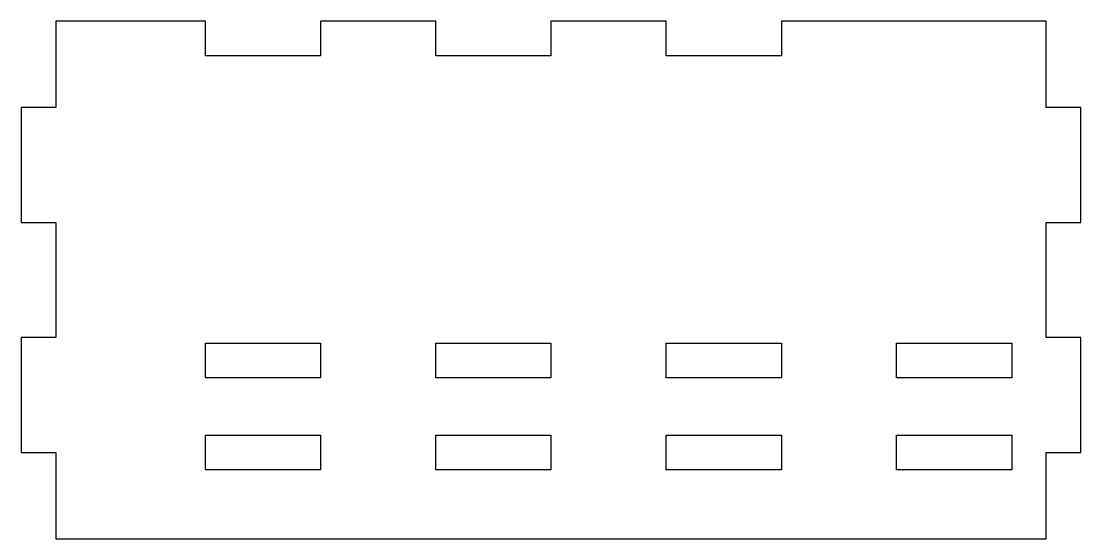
# Model space of a CAD drawing. Header units: millimetres. Extents: x -6 to 86, y 0 to 45.
import ezdxf

# ---------------------------------------------------------------- set-up
doc = ezdxf.new("R2010")
doc.units = ezdxf.units.MM
doc.layers.get('0').update_dxf_attribs({"linetype": 'CONTINUOUS'})

msp = doc.modelspace()

# ---------------------------------------------------------------- linework, layer by layer
for points in [[(83, 45), (60, 45), (60, 42), (50, 42), (50, 45), (40, 45), (40, 42), (30, 42), (30, 45), (20, 45), (20, 42), (10, 42), (10, 45), (-3, 45), (-3, 37.5), (-6, 37.5), (-6, 27.5), (-3, 27.5), (-3, 17.5), (-6, 17.5), (-6, 7.5), (-3, 7.5), (-3, 0), (83, 0), (83, 7.5), (86, 7.5), (86, 17.5), (83, 17.5), (83, 27.5), (86, 27.5), (86, 37.5), (83, 37.5)], [(20, 17), (20, 14), (10, 14), (10, 17)], [(40, 17), (40, 14), (30, 14), (30, 17)], [(60, 17), (60, 14), (50, 14), (50, 17)], [(80, 17), (80, 14), (70, 14), (70, 17)], [(20, 9), (20, 6), (10, 6), (10, 9)], [(40, 9), (40, 6), (30, 6), (30, 9)], [(60, 9), (60, 6), (50, 6), (50, 9)], [(80, 9), (80, 6), (70, 6), (70, 9)]]:
    msp.add_lwpolyline(points, close=True)

doc.saveas('drawing.dxf')
